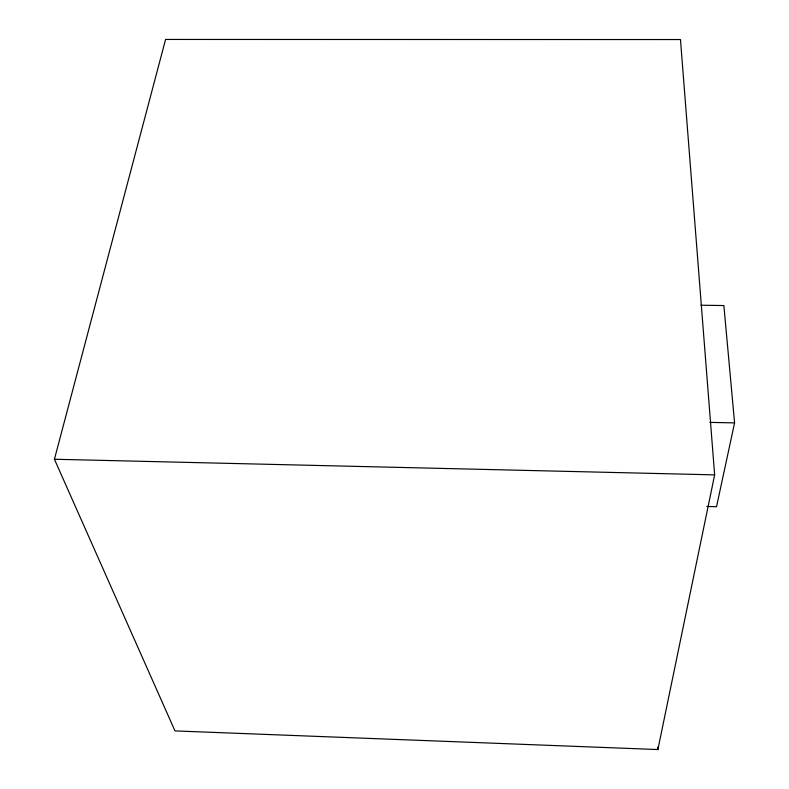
<?xml version="1.0" encoding="UTF-8"?>
<svg xmlns="http://www.w3.org/2000/svg" width="789" height="789" viewBox="0 0 789 789"><rect width="100%" height="100%" fill="white"/><g stroke="black" fill="none" stroke-linecap="round" stroke-linejoin="round"><path stroke-width="1.18" d="M657.878 749.55L714.647 474.87L680.463 39.549L165.582 39.45L54.421 459.247L174.98 730.91L657.878 749.55L657.77 747.094M700.957 305.215L723.868 305.55L734.579 422.894L716.53 506.716L706.836 506.469M709.992 422.381L734.579 422.894M54.421 459.247L714.647 474.87"/></g></svg>
